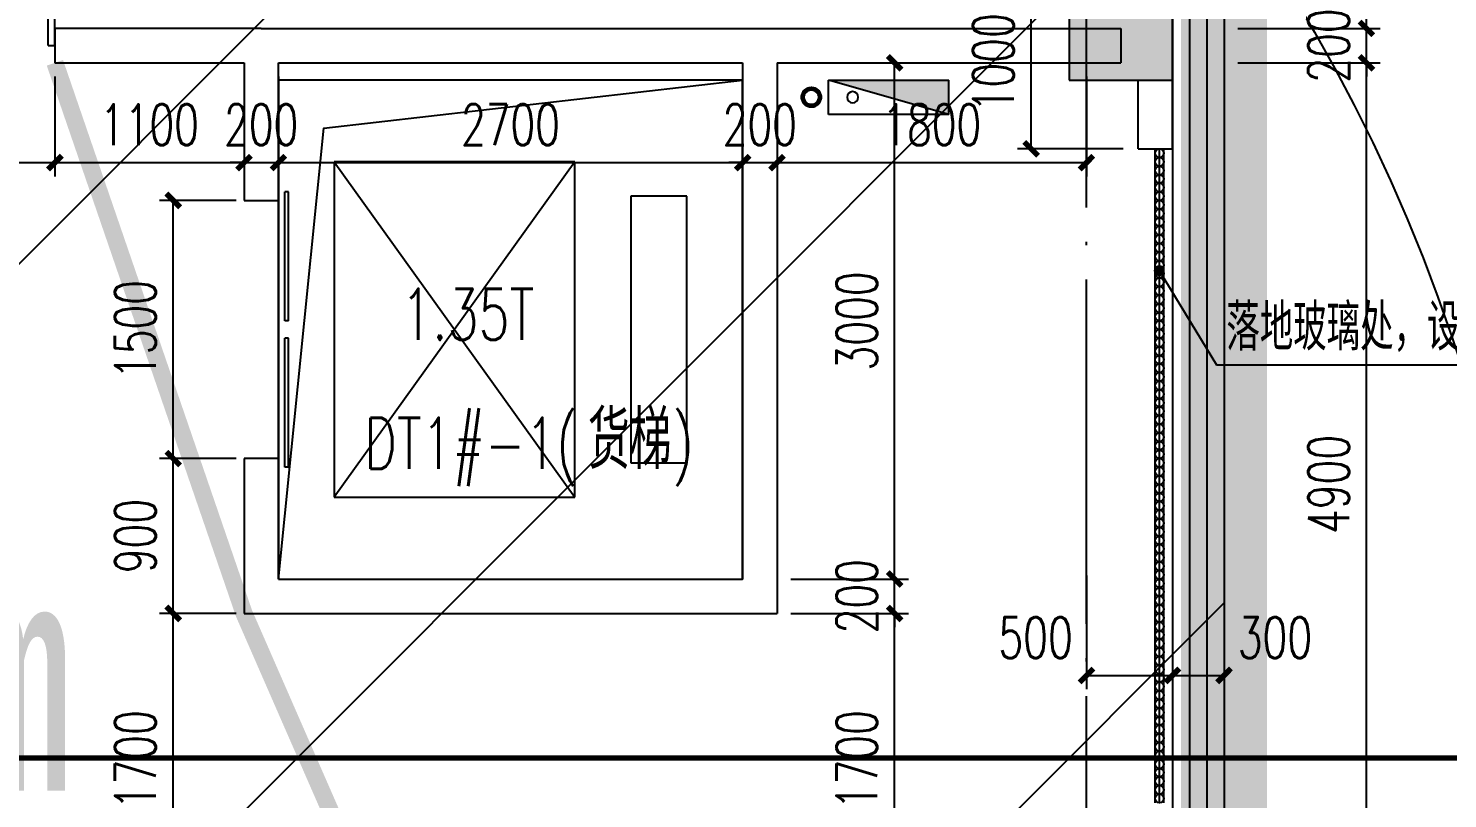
# Model space of a CAD drawing. Extents: x -821772 to -21949, y 506164 to 1049594.
# Drawn here: x -75009 to -66754, y 824344 to 828820 of the extents above; entities that cross this region are included whole.
import ezdxf
from ezdxf.xclip import XClip

# ---------------------------------------------------------------- set-up
doc = ezdxf.new("R2010")
doc.units = 0
doc.header["$LTSCALE"] = 1000
doc.header["$MEASUREMENT"] = 0
doc.header["$XCLIPFRAME"] = 2
for name, pattern in [('10平面20250807_t3$0$DASH', [0.35, 0.25, -0.1]), ('10平面20250807_t3$0$DOTE', [2.42, 2, -0.2, 0.02, -0.2]), ('ACAD_ISO04W100', [30.5, 24, -3, 0.5, -3]), ('DASH', [0.35, 0.25, -0.1])]:
    doc.linetypes.add(name, pattern=pattern)
doc.layers.get('Defpoints').update_dxf_attribs({"color": 210})
for name, color, linetype, lineweight in [('1-防火分区线', 201, 'DASH', 50), ('10平面20250807_t3$0$LG-ZF消防', 1, 'Continuous', 60), ('s疏散距离', 1, 'ACAD_ISO04W100', 18)]:
    doc.layers.add(name, color=color, linetype=linetype, lineweight=lineweight)
for name, color, linetype in [('10平面20250807_t3$0$A-AXIS-DOTE', 8, '10平面20250807_t3$0$DOTE'), ('10平面20250807_t3$0$A-AXIS-DP', 8, 'Continuous'), ('10平面20250807_t3$0$A-AXIS-SYMB', 8, 'Continuous'), ('10平面20250807_t3$0$A-HRAIL', 8, 'Continuous'), ('10平面20250807_t3$0$A-LIN-V', 8, 'Continuous'), ('10平面20250807_t3$0$A-STAIR', 8, 'Continuous'), ('10平面20250807_t3$0$A-TEXT', 8, 'Continuous'), ('10平面20250807_t3$0$A-WINDOW', 8, 'Continuous'), ('10平面20250807_t3$0$A-防火门窗', 8, 'Continuous'), ('10平面20250807_t3$0$AS-COLN', 8, 'Continuous'), ('10平面20250807_t3$0$AS-WALL', 8, 'Continuous'), ('10平面20250807_t3$0$AS-结构边线层', 8, 'Continuous'), ('10平面20250807_t3$0$CURTWALL', 8, 'Continuous'), ('10平面20250807_t3$0$DIM_ELEV', 8, 'Continuous'), ('10平面20250807_t3$0$PUB_HATCH', 8, 'Continuous'), ('10平面20250807_t3$0$PUB_TEXT', 8, 'Continuous'), ('10平面20250807_t3$0$SB_ZF消火栓', 10, 'Continuous'), ('10平面20250807_t3$0$WINDOW', 8, 'Continuous'), ('10平面20250807_t3$0$建-文字', 8, 'Continuous'), ('PUB_HATCH', 8, 'Continuous'), ('SPACE', 7, 'Continuous')]:
    doc.layers.add(name, color=color, linetype=linetype)
doc.styles.add('10平面20250807_t3$0$_TCH_DIM', font='SIMPLEX', dxfattribs={"bigfont": 'GBCBIG'})
doc.styles.add('10平面20250807_t3$0$_TCH_DIM_T3', font='SIMPLEX', dxfattribs={"width": 0.705882, "bigfont": 'GBCBIG'})
doc.styles.add('10平面20250807_t3$0$A-STANDARD', font='SIMPLEX', dxfattribs={"bigfont": 'GBCBIG'})
doc.styles.add('黑体', font='simhei.ttf', dxfattribs={"width": 0.7})
doc.dimstyles.new('10平面20250807_t3$0$_TCH_ARCH&&80', dxfattribs={"dimtxt": 238, "dimasz": 80, "dimexe": 80, "dimexo": 80, "dimgap": 101, "dimtad": 1, "dimdec": 0, "dimzin": 0, "dimdsep": 46, "dimtxsty": '10平面20250807_t3$0$_TCH_DIM_T3', "dimblk": '10平面20250807_t3$0$_ArchTick', "dimcen": 0.09, "dimclrt": 7, "dimazin": 2, "dimtfac": 1, "dimtdec": 0, "dimtix": 1, "dimtmove": 2, "dimatfit": 3, "dimfxl": 0, "dimtolj": 1, "dimtzin": 0, "dimarcsym": 0})

# ---------------------------------------------------------------- blocks, each defined once
blk = doc.blocks.new('10平面20250807_t3$0$dote')
at = {"layer": '10平面20250807_t3$0$A-AXIS-DOTE'}
blk.add_line((151882.2, -69000), (151882.2, 36662.3), dxfattribs=at)
blk = doc.blocks.new('10平面20250807_t3$0$43243')
at = {"layer": '10平面20250807_t3$0$AS-结构边线层'}
for points in [[(-83954.2, 741420), (-83954.2, 832020), (-83354.2, 832020), (-83354.2, 831920), (-82854.2, 831920), (-82854.2, 831720), (-80554.2, 831720), (-80554.2, 831920), (-80254.2, 831920), (-80254.2, 832220), (-68354.2, 832220), (-68354.2, 821020), (-70554.2, 821020), (-70554.2, 818320), (-68354.2, 818320), (-68354.2, 782920), (-70554.2, 782920), (-70554.2, 774520)], [(-73554.2, 825620), (-73290, 828240), (-70854.2, 828520)]]:
    blk.add_lwpolyline(points, dxfattribs=at)
blk.add_lwpolyline([(-73554.2, 825620), (-70854.2, 825620), (-70854.2, 828520), (-73554.2, 828520)], close=True, dxfattribs=at)
blk = doc.blocks.new('10平面20250807_t3$0$3132')
at = {"layer": '10平面20250807_t3$0$DIM_ELEV', "linetype": '10平面20250807_t3$0$DASH', "const_width": 30}
blk.add_lwpolyline([(-77020, 833060), (-66360, 833060, -0.414214), (-65860, 832560), (-65860, 825080, -0.414214), (-66360, 824580), (-77020, 824580, -0.414214), (-77520, 825080), (-77520, 832560, -0.414214)], format="xyb", close=True, dxfattribs=at)
blk = doc.blocks.new('10平面20250807_t3$0$A$C5D961328')
at = {"layer": '10平面20250807_t3$0$SB_ZF消火栓'}
blk.add_hatch(color=256, dxfattribs=at).paths.add_polyline_path([(0, 40), (700, 40), (700, 240)])
at = {"layer": '10平面20250807_t3$0$A-LIN-V', "ltscale": 500}
blk.add_circle((350, 40), 10001.4, dxfattribs=at)
at = {"layer": '10平面20250807_t3$0$SB_ZF消火栓'}
for p, q in [((700, 240), (0, 240)), ((0, 240), (0, 40)), ((700, 240), (0, 40)), ((700, 240), (700, 40)), ((0, 40), (700, 40))]:
    blk.add_line(p, q, dxfattribs=at)
at = {"layer": '10平面20250807_t3$0$SB_ZF消火栓', "color": 1}
blk.add_circle((140, 140), 32.5, dxfattribs=at)
blk = doc.blocks.new('10平面20250807_t3$0$43242343')
at = {"layer": '10平面20250807_t3$0$LG-ZF消防', "linetype": 'Continuous'}
blk.add_circle((-70454.2, 828420), 50, dxfattribs=at)
blk = doc.blocks.new('10平面20250807_t3$0$234243242332')
at = {"layer": '10平面20250807_t3$0$LG-ZF消防', "linetype": 'Continuous'}
blk.add_blockref('10平面20250807_t3$0$43242343', (0, 0), dxfattribs=at)
at = {"layer": '10平面20250807_t3$0$SB_ZF消火栓', "xscale": -1, "rotation": 180}
blk.add_blockref('10平面20250807_t3$0$A$C5D961328', (-70354.2, 828560), dxfattribs=at)
at = {"layer": '10平面20250807_t3$0$SB_ZF消火栓'}
blk.add_blockref('10平面20250807_t3$0$A$C5D961328', (-76554.2, 823780), dxfattribs=at)
blk = doc.blocks.new('10平面20250807_t3$0$w4324323333')
at = {"layer": '10平面20250807_t3$0$AS-COLN'}
for p, q in [((-68954.2, 829120), (-68954.2, 828520)), ((-68354.2, 828520), (-68354.2, 829120)), ((-68954.2, 828520), (-68354.2, 828520))]:
    blk.add_line(p, q, dxfattribs=at)
blk = doc.blocks.new('10平面20250807_t3$0$_ArchTick')
at = {"color": 0, "linetype": 'ByBlock', "const_width": 0.4}
blk.add_lwpolyline([(-0.5, -0.5), (0.5, 0.5)], dxfattribs=at)
blk = doc.blocks.new('*D11386')
at = {"layer": '10平面20250807_t3$0$A-AXIS-DP', "color": 0, "lineweight": -2}
for p, q in [((-68640.8, 829120), (-69256.2, 829120)), ((-69176.2, 828120), (-69176.2, 829120)), ((-68640.8, 828120), (-69256.2, 828120))]:
    blk.add_line(p, q, dxfattribs=at)
at = {"layer": 'Defpoints', "color": 0}
for p in [(-69176.2, 829120), (-68560.8, 829120), (-68560.8, 828120)]:
    blk.add_point(p, dxfattribs=at)
at = {"layer": '10平面20250807_t3$0$A-AXIS-DP', "color": 0, "lineweight": -2, "xscale": 80, "yscale": 80, "zscale": 80}
for p, rotation in [((-69176.2, 829120), 90), ((-69176.2, 828120), 270)]:
    blk.add_blockref('10平面20250807_t3$0$_ArchTick', p, dxfattribs=dict(at, rotation=rotation))
at = {"layer": '10平面20250807_t3$0$A-AXIS-DP', "color": 7, "insert": (-69396.2, 828620), "char_height": 238, "attachment_point": 5, "rotation": 90, "style": '10平面20250807_t3$0$_TCH_DIM_T3'}
blk.add_mtext('\\A1;1000', dxfattribs=at)
blk = doc.blocks.new('*D11603')
at = {"layer": '10平面20250807_t3$0$A-AXIS-DP', "color": 0, "lineweight": -2}
for p, q in [((-73800, 825420), (-74245.8, 825420)), ((-74165.8, 823720), (-74165.8, 825420)), ((-73800, 823720), (-74245.8, 823720))]:
    blk.add_line(p, q, dxfattribs=at)
at = {"layer": 'Defpoints', "color": 0}
for p in [(-74165.8, 825420), (-73720, 825420), (-73720, 823720)]:
    blk.add_point(p, dxfattribs=at)
at = {"layer": '10平面20250807_t3$0$A-AXIS-DP', "color": 0, "lineweight": -2, "xscale": 80, "yscale": 80, "zscale": 80}
for p, rotation in [((-74165.8, 825420), 90), ((-74165.8, 823720), 270)]:
    blk.add_blockref('10平面20250807_t3$0$_ArchTick', p, dxfattribs=dict(at, rotation=rotation))
at = {"layer": '10平面20250807_t3$0$A-AXIS-DP', "color": 7, "insert": (-74385.8, 824570), "char_height": 238, "attachment_point": 5, "rotation": 90, "style": '10平面20250807_t3$0$_TCH_DIM_T3'}
blk.add_mtext('\\A1;1700', dxfattribs=at)
blk = doc.blocks.new('*D11604')
at = {"layer": '10平面20250807_t3$0$A-AXIS-DP', "color": 0, "lineweight": -2}
for p, q in [((-73800, 826320), (-74245.8, 826320)), ((-74165.8, 825420), (-74165.8, 826320)), ((-73800, 825420), (-74245.8, 825420))]:
    blk.add_line(p, q, dxfattribs=at)
at = {"layer": 'Defpoints', "color": 0}
for p in [(-74165.8, 826320), (-73720, 826320), (-73720, 825420)]:
    blk.add_point(p, dxfattribs=at)
at = {"layer": '10平面20250807_t3$0$A-AXIS-DP', "color": 0, "lineweight": -2, "xscale": 80, "yscale": 80, "zscale": 80}
for p, rotation in [((-74165.8, 826320), 90), ((-74165.8, 825420), 270)]:
    blk.add_blockref('10平面20250807_t3$0$_ArchTick', p, dxfattribs=dict(at, rotation=rotation))
at = {"layer": '10平面20250807_t3$0$A-AXIS-DP', "color": 7, "insert": (-74385.8, 825870), "char_height": 238, "attachment_point": 5, "rotation": 90, "style": '10平面20250807_t3$0$_TCH_DIM_T3'}
blk.add_mtext('\\A1;900', dxfattribs=at)
blk = doc.blocks.new('*D11605')
at = {"layer": '10平面20250807_t3$0$A-AXIS-DP', "color": 0, "lineweight": -2}
for p, q in [((-73800, 827820), (-74245.8, 827820)), ((-74165.8, 826320), (-74165.8, 827820)), ((-73800, 826320), (-74245.8, 826320))]:
    blk.add_line(p, q, dxfattribs=at)
at = {"layer": 'Defpoints', "color": 0}
for p in [(-74165.8, 827820), (-73720, 827820), (-73720, 826320)]:
    blk.add_point(p, dxfattribs=at)
at = {"layer": '10平面20250807_t3$0$A-AXIS-DP', "color": 0, "lineweight": -2, "xscale": 80, "yscale": 80, "zscale": 80}
for p, rotation in [((-74165.8, 827820), 90), ((-74165.8, 826320), 270)]:
    blk.add_blockref('10平面20250807_t3$0$_ArchTick', p, dxfattribs=dict(at, rotation=rotation))
at = {"layer": '10平面20250807_t3$0$A-AXIS-DP', "color": 7, "insert": (-74385.8, 827070), "char_height": 238, "attachment_point": 5, "rotation": 90, "style": '10平面20250807_t3$0$_TCH_DIM_T3'}
blk.add_mtext('\\A1;1500', dxfattribs=at)
blk = doc.blocks.new('*D11785')
at = {"layer": '10平面20250807_t3$0$A-AXIS-DP', "color": 0, "lineweight": -2}
for p, q in [((-68854.2, 825640), (-68854.2, 824980)), ((-68354.2, 825640), (-68354.2, 824980)), ((-68854.2, 825060), (-68354.2, 825060))]:
    blk.add_line(p, q, dxfattribs=at)
at = {"layer": 'Defpoints', "color": 0}
for p in [(-68854.2, 825720), (-68354.2, 825720), (-68354.2, 825060)]:
    blk.add_point(p, dxfattribs=at)
at = {"layer": '10平面20250807_t3$0$A-AXIS-DP', "color": 0, "lineweight": -2, "xscale": 80, "yscale": 80, "zscale": 80, "rotation": 180}
blk.add_blockref('10平面20250807_t3$0$_ArchTick', (-68854.2, 825060), dxfattribs=at)
at = {"layer": '10平面20250807_t3$0$A-AXIS-DP', "color": 0, "lineweight": -2, "xscale": 80, "yscale": 80, "zscale": 80}
blk.add_blockref('10平面20250807_t3$0$_ArchTick', (-68354.2, 825060), dxfattribs=at)
at = {"layer": '10平面20250807_t3$0$A-AXIS-DP', "color": 7, "insert": (-69150.2, 825280), "char_height": 238, "attachment_point": 5, "style": '10平面20250807_t3$0$_TCH_DIM_T3'}
blk.add_mtext('\\A1;500', dxfattribs=at)
blk = doc.blocks.new('*D11786')
at = {"layer": '10平面20250807_t3$0$A-AXIS-DP', "color": 0, "lineweight": -2}
for p, q in [((-68354.2, 825640), (-68354.2, 824980)), ((-68054.2, 825640), (-68054.2, 824980)), ((-68354.2, 825060), (-68054.2, 825060))]:
    blk.add_line(p, q, dxfattribs=at)
at = {"layer": 'Defpoints', "color": 0}
for p in [(-68354.2, 825720), (-68054.2, 825720), (-68054.2, 825060)]:
    blk.add_point(p, dxfattribs=at)
at = {"layer": '10平面20250807_t3$0$A-AXIS-DP', "color": 0, "lineweight": -2, "xscale": 80, "yscale": 80, "zscale": 80, "rotation": 180}
blk.add_blockref('10平面20250807_t3$0$_ArchTick', (-68354.2, 825060), dxfattribs=at)
at = {"layer": '10平面20250807_t3$0$A-AXIS-DP', "color": 0, "lineweight": -2, "xscale": 80, "yscale": 80, "zscale": 80}
blk.add_blockref('10平面20250807_t3$0$_ArchTick', (-68054.2, 825060), dxfattribs=at)
at = {"layer": '10平面20250807_t3$0$A-AXIS-DP', "color": 7, "insert": (-67758.2, 825280), "char_height": 238, "attachment_point": 5, "style": '10平面20250807_t3$0$_TCH_DIM_T3'}
blk.add_mtext('\\A1;300', dxfattribs=at)
blk = doc.blocks.new('*D11789')
at = {"layer": '10平面20250807_t3$0$A-AXIS-DP', "color": 0, "lineweight": -2}
for p, q in [((-70574.2, 825420), (-69890, 825420)), ((-69970, 823720), (-69970, 825420)), ((-70574.2, 823720), (-69890, 823720))]:
    blk.add_line(p, q, dxfattribs=at)
at = {"layer": 'Defpoints', "color": 0}
for p in [(-70654.2, 825420), (-69970, 825420), (-70654.2, 823720)]:
    blk.add_point(p, dxfattribs=at)
at = {"layer": '10平面20250807_t3$0$A-AXIS-DP', "color": 0, "lineweight": -2, "xscale": 80, "yscale": 80, "zscale": 80}
for p, rotation in [((-69970, 825420), 90), ((-69970, 823720), 270)]:
    blk.add_blockref('10平面20250807_t3$0$_ArchTick', p, dxfattribs=dict(at, rotation=rotation))
at = {"layer": '10平面20250807_t3$0$A-AXIS-DP', "color": 7, "insert": (-70190, 824570), "char_height": 238, "attachment_point": 5, "rotation": 90, "style": '10平面20250807_t3$0$_TCH_DIM_T3'}
blk.add_mtext('\\A1;1700', dxfattribs=at)
blk = doc.blocks.new('*D11790')
at = {"layer": '10平面20250807_t3$0$A-AXIS-DP', "color": 0, "lineweight": -2}
for p, q in [((-69970, 825620), (-69970, 825700)), ((-70574.2, 825620), (-69890, 825620)), ((-69970, 825420), (-69970, 825620)), ((-70574.2, 825420), (-69890, 825420)), ((-69970, 825420), (-69970, 825340))]:
    blk.add_line(p, q, dxfattribs=at)
at = {"layer": 'Defpoints', "color": 0}
for p in [(-70654.2, 825620), (-69970, 825620), (-70654.2, 825420)]:
    blk.add_point(p, dxfattribs=at)
at = {"layer": '10平面20250807_t3$0$A-AXIS-DP', "color": 0, "lineweight": -2, "xscale": 80, "yscale": 80, "zscale": 80}
for p, rotation in [((-69970, 825620), 270), ((-69970, 825420), 90)]:
    blk.add_blockref('10平面20250807_t3$0$_ArchTick', p, dxfattribs=dict(at, rotation=rotation))
at = {"layer": '10平面20250807_t3$0$A-AXIS-DP', "color": 7, "insert": (-70190, 825520), "char_height": 238, "attachment_point": 5, "rotation": 90, "style": '10平面20250807_t3$0$_TCH_DIM_T3'}
blk.add_mtext('\\A1;200', dxfattribs=at)
blk = doc.blocks.new('*D11791')
at = {"layer": '10平面20250807_t3$0$A-AXIS-DP', "color": 0, "lineweight": -2}
for p, q in [((-70574.2, 828620), (-69890, 828620)), ((-69970, 825620), (-69970, 828620)), ((-70574.2, 825620), (-69890, 825620))]:
    blk.add_line(p, q, dxfattribs=at)
at = {"layer": 'Defpoints', "color": 0}
for p in [(-70654.2, 828620), (-69970, 828620), (-70654.2, 825620)]:
    blk.add_point(p, dxfattribs=at)
at = {"layer": '10平面20250807_t3$0$A-AXIS-DP', "color": 0, "lineweight": -2, "xscale": 80, "yscale": 80, "zscale": 80}
for p, rotation in [((-69970, 828620), 90), ((-69970, 825620), 270)]:
    blk.add_blockref('10平面20250807_t3$0$_ArchTick', p, dxfattribs=dict(at, rotation=rotation))
at = {"layer": '10平面20250807_t3$0$A-AXIS-DP', "color": 7, "insert": (-70190, 827120), "char_height": 238, "attachment_point": 5, "rotation": 90, "style": '10平面20250807_t3$0$_TCH_DIM_T3'}
blk.add_mtext('\\A1;3000', dxfattribs=at)
blk = doc.blocks.new('*D11803')
at = {"layer": '10平面20250807_t3$0$A-AXIS-DP', "color": 0, "lineweight": -2}
for p, q in [((-67974.2, 828620), (-67145.8, 828620)), ((-67225.8, 823720), (-67225.8, 828620)), ((-67974.2, 823720), (-67145.8, 823720))]:
    blk.add_line(p, q, dxfattribs=at)
at = {"layer": 'Defpoints', "color": 0}
for p in [(-68054.2, 828620), (-67225.8, 828620), (-68054.2, 823720)]:
    blk.add_point(p, dxfattribs=at)
at = {"layer": '10平面20250807_t3$0$A-AXIS-DP', "color": 0, "lineweight": -2, "xscale": 80, "yscale": 80, "zscale": 80}
for p, rotation in [((-67225.8, 828620), 90), ((-67225.8, 823720), 270)]:
    blk.add_blockref('10平面20250807_t3$0$_ArchTick', p, dxfattribs=dict(at, rotation=rotation))
at = {"layer": '10平面20250807_t3$0$A-AXIS-DP', "color": 7, "insert": (-67445.8, 826170), "char_height": 238, "attachment_point": 5, "rotation": 90, "style": '10平面20250807_t3$0$_TCH_DIM_T3'}
blk.add_mtext('\\A1;4900', dxfattribs=at)
blk = doc.blocks.new('*D11804')
at = {"layer": '10平面20250807_t3$0$A-AXIS-DP', "color": 0, "lineweight": -2}
for p, q in [((-67225.8, 828820), (-67225.8, 828900)), ((-67974.2, 828820), (-67145.8, 828820)), ((-67225.8, 828620), (-67225.8, 828820)), ((-67974.2, 828620), (-67145.8, 828620)), ((-67225.8, 828620), (-67225.8, 828540))]:
    blk.add_line(p, q, dxfattribs=at)
at = {"layer": 'Defpoints', "color": 0}
for p in [(-68054.2, 828820), (-67225.8, 828820), (-68054.2, 828620)]:
    blk.add_point(p, dxfattribs=at)
at = {"layer": '10平面20250807_t3$0$A-AXIS-DP', "color": 0, "lineweight": -2, "xscale": 80, "yscale": 80, "zscale": 80}
for p, rotation in [((-67225.8, 828820), 270), ((-67225.8, 828620), 90)]:
    blk.add_blockref('10平面20250807_t3$0$_ArchTick', p, dxfattribs=dict(at, rotation=rotation))
at = {"layer": '10平面20250807_t3$0$A-AXIS-DP', "color": 7, "insert": (-67445.8, 828720), "char_height": 238, "attachment_point": 5, "rotation": 90, "style": '10平面20250807_t3$0$_TCH_DIM_T3'}
blk.add_mtext('\\A1;200', dxfattribs=at)
blk = doc.blocks.new('*D11965')
at = {"layer": '10平面20250807_t3$0$A-AXIS-DP', "color": 0, "lineweight": -2}
for p, q in [((-76454.2, 828540), (-76454.2, 827960)), ((-74854.2, 828540), (-74854.2, 827960)), ((-76454.2, 828040), (-74854.2, 828040))]:
    blk.add_line(p, q, dxfattribs=at)
at = {"layer": 'Defpoints', "color": 0}
for p in [(-76454.2, 828620), (-74854.2, 828620), (-74854.2, 828040)]:
    blk.add_point(p, dxfattribs=at)
at = {"layer": '10平面20250807_t3$0$A-AXIS-DP', "color": 0, "lineweight": -2, "xscale": 80, "yscale": 80, "zscale": 80, "rotation": 180}
blk.add_blockref('10平面20250807_t3$0$_ArchTick', (-76454.2, 828040), dxfattribs=at)
at = {"layer": '10平面20250807_t3$0$A-AXIS-DP', "color": 0, "lineweight": -2, "xscale": 80, "yscale": 80, "zscale": 80}
blk.add_blockref('10平面20250807_t3$0$_ArchTick', (-74854.2, 828040), dxfattribs=at)
at = {"layer": '10平面20250807_t3$0$A-AXIS-DP', "color": 7, "insert": (-75654.2, 828260), "char_height": 238, "attachment_point": 5, "style": '10平面20250807_t3$0$_TCH_DIM_T3'}
blk.add_mtext('\\A1;1600', dxfattribs=at)
blk = doc.blocks.new('*D11966')
at = {"layer": '10平面20250807_t3$0$A-AXIS-DP', "color": 0, "lineweight": -2}
for p, q in [((-74854.2, 828540), (-74854.2, 827960)), ((-73754.2, 828540), (-73754.2, 827960)), ((-74854.2, 828040), (-73754.2, 828040))]:
    blk.add_line(p, q, dxfattribs=at)
at = {"layer": 'Defpoints', "color": 0}
for p in [(-74854.2, 828620), (-73754.2, 828620), (-73754.2, 828040)]:
    blk.add_point(p, dxfattribs=at)
at = {"layer": '10平面20250807_t3$0$A-AXIS-DP', "color": 0, "lineweight": -2, "xscale": 80, "yscale": 80, "zscale": 80, "rotation": 180}
blk.add_blockref('10平面20250807_t3$0$_ArchTick', (-74854.2, 828040), dxfattribs=at)
at = {"layer": '10平面20250807_t3$0$A-AXIS-DP', "color": 0, "lineweight": -2, "xscale": 80, "yscale": 80, "zscale": 80}
blk.add_blockref('10平面20250807_t3$0$_ArchTick', (-73754.2, 828040), dxfattribs=at)
at = {"layer": '10平面20250807_t3$0$A-AXIS-DP', "color": 7, "insert": (-74304.2, 828260), "char_height": 238, "attachment_point": 5, "style": '10平面20250807_t3$0$_TCH_DIM_T3'}
blk.add_mtext('\\A1;1100', dxfattribs=at)
blk = doc.blocks.new('*D11967')
at = {"layer": '10平面20250807_t3$0$A-AXIS-DP', "color": 0, "lineweight": -2}
for p, q in [((-73754.2, 828540), (-73754.2, 827960)), ((-73554.2, 828540), (-73554.2, 827960)), ((-73754.2, 828040), (-73834.2, 828040)), ((-73754.2, 828040), (-73554.2, 828040)), ((-73554.2, 828040), (-73474.2, 828040))]:
    blk.add_line(p, q, dxfattribs=at)
at = {"layer": 'Defpoints', "color": 0}
for p in [(-73754.2, 828620), (-73554.2, 828620), (-73554.2, 828040)]:
    blk.add_point(p, dxfattribs=at)
at = {"layer": '10平面20250807_t3$0$A-AXIS-DP', "color": 0, "lineweight": -2, "xscale": 80, "yscale": 80, "zscale": 80}
blk.add_blockref('10平面20250807_t3$0$_ArchTick', (-73754.2, 828040), dxfattribs=at)
at = {"layer": '10平面20250807_t3$0$A-AXIS-DP', "color": 0, "lineweight": -2, "xscale": 80, "yscale": 80, "zscale": 80, "rotation": 180}
blk.add_blockref('10平面20250807_t3$0$_ArchTick', (-73554.2, 828040), dxfattribs=at)
at = {"layer": '10平面20250807_t3$0$A-AXIS-DP', "color": 7, "insert": (-73654.2, 828260), "char_height": 238, "attachment_point": 5, "style": '10平面20250807_t3$0$_TCH_DIM_T3'}
blk.add_mtext('\\A1;200', dxfattribs=at)
blk = doc.blocks.new('*D11968')
at = {"layer": '10平面20250807_t3$0$A-AXIS-DP', "color": 0, "lineweight": -2}
for p, q in [((-73554.2, 828540), (-73554.2, 827960)), ((-70854.2, 828540), (-70854.2, 827960)), ((-73554.2, 828040), (-70854.2, 828040))]:
    blk.add_line(p, q, dxfattribs=at)
at = {"layer": 'Defpoints', "color": 0}
for p in [(-73554.2, 828620), (-70854.2, 828620), (-70854.2, 828040)]:
    blk.add_point(p, dxfattribs=at)
at = {"layer": '10平面20250807_t3$0$A-AXIS-DP', "color": 0, "lineweight": -2, "xscale": 80, "yscale": 80, "zscale": 80, "rotation": 180}
blk.add_blockref('10平面20250807_t3$0$_ArchTick', (-73554.2, 828040), dxfattribs=at)
at = {"layer": '10平面20250807_t3$0$A-AXIS-DP', "color": 0, "lineweight": -2, "xscale": 80, "yscale": 80, "zscale": 80}
blk.add_blockref('10平面20250807_t3$0$_ArchTick', (-70854.2, 828040), dxfattribs=at)
at = {"layer": '10平面20250807_t3$0$A-AXIS-DP', "color": 7, "insert": (-72204.2, 828260), "char_height": 238, "attachment_point": 5, "style": '10平面20250807_t3$0$_TCH_DIM_T3'}
blk.add_mtext('\\A1;2700', dxfattribs=at)
blk = doc.blocks.new('*D11969')
at = {"layer": '10平面20250807_t3$0$A-AXIS-DP', "color": 0, "lineweight": -2}
for p, q in [((-70854.2, 828540), (-70854.2, 827960)), ((-70654.2, 828540), (-70654.2, 827960)), ((-70854.2, 828040), (-70934.2, 828040)), ((-70854.2, 828040), (-70654.2, 828040)), ((-70654.2, 828040), (-70574.2, 828040))]:
    blk.add_line(p, q, dxfattribs=at)
at = {"layer": 'Defpoints', "color": 0}
for p in [(-70854.2, 828620), (-70654.2, 828620), (-70654.2, 828040)]:
    blk.add_point(p, dxfattribs=at)
at = {"layer": '10平面20250807_t3$0$A-AXIS-DP', "color": 0, "lineweight": -2, "xscale": 80, "yscale": 80, "zscale": 80}
blk.add_blockref('10平面20250807_t3$0$_ArchTick', (-70854.2, 828040), dxfattribs=at)
at = {"layer": '10平面20250807_t3$0$A-AXIS-DP', "color": 0, "lineweight": -2, "xscale": 80, "yscale": 80, "zscale": 80, "rotation": 180}
blk.add_blockref('10平面20250807_t3$0$_ArchTick', (-70654.2, 828040), dxfattribs=at)
at = {"layer": '10平面20250807_t3$0$A-AXIS-DP', "color": 7, "insert": (-70754.2, 828260), "char_height": 238, "attachment_point": 5, "style": '10平面20250807_t3$0$_TCH_DIM_T3'}
blk.add_mtext('\\A1;200', dxfattribs=at)
blk = doc.blocks.new('*D11970')
at = {"layer": '10平面20250807_t3$0$A-AXIS-DP', "color": 0, "lineweight": -2}
for p, q in [((-70654.2, 828540), (-70654.2, 827960)), ((-68854.2, 828540), (-68854.2, 827960)), ((-70654.2, 828040), (-68854.2, 828040))]:
    blk.add_line(p, q, dxfattribs=at)
at = {"layer": 'Defpoints', "color": 0}
for p in [(-70654.2, 828620), (-68854.2, 828620), (-68854.2, 828040)]:
    blk.add_point(p, dxfattribs=at)
at = {"layer": '10平面20250807_t3$0$A-AXIS-DP', "color": 0, "lineweight": -2, "xscale": 80, "yscale": 80, "zscale": 80, "rotation": 180}
blk.add_blockref('10平面20250807_t3$0$_ArchTick', (-70654.2, 828040), dxfattribs=at)
at = {"layer": '10平面20250807_t3$0$A-AXIS-DP', "color": 0, "lineweight": -2, "xscale": 80, "yscale": 80, "zscale": 80}
blk.add_blockref('10平面20250807_t3$0$_ArchTick', (-68854.2, 828040), dxfattribs=at)
at = {"layer": '10平面20250807_t3$0$A-AXIS-DP', "color": 7, "insert": (-69754.2, 828260), "char_height": 238, "attachment_point": 5, "style": '10平面20250807_t3$0$_TCH_DIM_T3'}
blk.add_mtext('\\A1;1800', dxfattribs=at)
blk = doc.blocks.new('10平面20250807_t3$0$$DorLib2D$00000225')
at = {"color": 0}
for p, q in [((0.475, -0.0014), (0.475, 0.7521)), ((0.475, 0.7521), (0.5, 0.7521)), ((0.5, -0.0014), (0.5, 0.7521)), ((-0.5, 0), (-0.5, 0.252)), ((-0.475, 0.252), (-0.5, 0.252)), ((-0.475, 0), (-0.475, 0.252)), ((-0.475, 0), (-0.5, 0)), ((0.475, -0.0014), (0.5, -0.0014))]:
    blk.add_line(p, q, dxfattribs=at)
for centre, radius, start, end in [((0.5046, -0.0019), 0.7546, 92.2493, 179.7238), ((-0.5008, 0.0026), 0.2508, 359.7899, 84.0974)]:
    blk.add_arc(centre, radius, start, end, dxfattribs=at)
blk = doc.blocks.new('10平面20250807_t3$0$$DORLIB2D$00000127')
at = {"color": 0}
for points in [[(-0.5333, 0.7949), (-0.5333, 0.6904)], [(-0.0333, 0.7949), (-0.5333, 0.7949)], [(-0.0333, 0.7949), (-0.0333, 0.6904)], [(0.5333, 0.7949), (0.0333, 0.7949)], [(0.0333, 0.7949), (0.0333, 0.6904)], [(0.5333, 0.7949), (0.5333, 0.6904)], [(-0.0333, 0.6904), (-0.5333, 0.6904)], [(0.5333, 0.6904), (0.0333, 0.6904)], [(0.5, 0.5), (-0.5, 0.5)]]:
    blk.add_lwpolyline(points, dxfattribs=at)
blk = doc.blocks.new('10平面20250807_t3$0$99平面图例外参$0$$LinePat$圆环')
for points in [[(0, 150), (300, 150)], [(0, 0), (300, 0)], [(0, -150), (300, -150)]]:
    blk.add_lwpolyline(points)
at = {"color": 0}
blk.add_circle((150, 0), 150, dxfattribs=at)
blk = doc.blocks.new('10平面20250807_t3')
at = {"layer": '10平面20250807_t3$0$PUB_HATCH'}
blk.add_hatch(color=256, dxfattribs=at).paths.add_polyline_path([(-68954.2, 828520), (-68354.2, 828520), (-68354.2, 829120), (-68954.2, 829120)])
at = {"layer": '10平面20250807_t3$0$A-AXIS-SYMB'}
for p, q in [((-68430.6, 827412.5), (-68097.7, 826864)), ((-68097.7, 826864), (-65639.2, 826864))]:
    blk.add_line(p, q, dxfattribs=at)
at = {"layer": '10平面20250807_t3$0$A-AXIS-SYMB', "const_width": 32}
blk.add_lwpolyline([(-68439, 827426.1, 1), (-68422.3, 827398.8, 1)], format="xyb", close=True, dxfattribs=at)
at = {"layer": '10平面20250807_t3$0$A-STAIR'}
for p, q in [((-71829.2, 828045), (-73229.2, 828045)), ((-73229.2, 828045), (-73229.2, 826095)), ((-71829.2, 828045), (-73229.2, 826095)), ((-73229.2, 828045), (-71829.2, 826095)), ((-71829.2, 826095), (-71829.2, 828045)), ((-71179.2, 827845), (-71504.2, 827845)), ((-71504.2, 827845), (-71504.2, 826295)), ((-71179.2, 826295), (-71179.2, 827845)), ((-71504.2, 826295), (-71179.2, 826295)), ((-73229.2, 826095), (-71829.2, 826095))]:
    blk.add_line(p, q, dxfattribs=at)
at = {"layer": '10平面20250807_t3$0$AS-WALL'}
for p, q in [((-73654.2, 828820), (-74854.2, 828820)), ((-74854.2, 828820), (-74854.2, 828620)), ((-73654.2, 828820), (-70754.2, 828820)), ((-70754.2, 828820), (-68654.2, 828820)), ((-68654.2, 828820), (-68654.2, 828620)), ((-74854.2, 828620), (-73754.2, 828620)), ((-73754.2, 828620), (-73754.2, 827820)), ((-73554.2, 827820), (-73554.2, 828620)), ((-73554.2, 828620), (-70854.2, 828620)), ((-70854.2, 828620), (-70854.2, 825620)), ((-70654.2, 828620), (-70654.2, 825420)), ((-70654.2, 828620), (-68654.2, 828620)), ((-68554.2, 828120), (-68554.2, 828520)), ((-68554.2, 828520), (-68354.2, 828520)), ((-68354.2, 828120), (-68354.2, 828520)), ((-68554.2, 828120), (-68354.2, 828120)), ((-73754.2, 827820), (-73554.2, 827820)), ((-73554.2, 826320), (-73754.2, 826320)), ((-73754.2, 826320), (-73754.2, 825420)), ((-73554.2, 825620), (-73554.2, 826320)), ((-73554.2, 825620), (-70854.2, 825620)), ((-73754.2, 825420), (-70654.2, 825420))]:
    blk.add_line(p, q, dxfattribs=at)
at = {"layer": '10平面20250807_t3$0$CURTWALL'}
for p, q in [((-68354.2, 831820), (-68354.2, 821020)), ((-68254.2, 831820), (-68254.2, 821020)), ((-68154.2, 831820), (-68154.2, 821020)), ((-68054.2, 831820), (-68054.2, 821020))]:
    blk.add_line(p, q, dxfattribs=at)
at = {"layer": '10平面20250807_t3$0$A-AXIS-DP'}
blk.add_blockref('10平面20250807_t3$0$3132', (0, 0), dxfattribs=at)
at = {"layer": '10平面20250807_t3$0$A-HRAIL', "xscale": 0.1666666670486833, "yscale": 0.1666666670486833, "zscale": 0.1666666670486833, "rotation": 89.9999999997008}
for p in [(-68429.2, 828070), (-68429.2, 828020), (-68429.2, 827970), (-68429.2, 827920), (-68429.2, 827870), (-68429.2, 827820), (-68429.2, 827770), (-68429.2, 827720), (-68429.2, 827670), (-68429.2, 827620), (-68429.2, 827570), (-68429.2, 827520), (-68429.2, 827470), (-68429.2, 827420), (-68429.2, 827370), (-68429.2, 827320), (-68429.2, 827270), (-68429.2, 827220), (-68429.2, 827170), (-68429.2, 827120), (-68429.2, 827070), (-68429.2, 827020), (-68429.2, 826970), (-68429.2, 826920), (-68429.2, 826870), (-68429.2, 826820), (-68429.2, 826770), (-68429.2, 826720), (-68429.2, 826670), (-68429.2, 826620), (-68429.2, 826570), (-68429.2, 826520), (-68429.2, 826470), (-68429.2, 826420), (-68429.2, 826370), (-68429.2, 826320), (-68429.2, 826270), (-68429.2, 826220), (-68429.2, 826170), (-68429.2, 826120), (-68429.2, 826070), (-68429.2, 826020), (-68429.2, 825970), (-68429.2, 825920), (-68429.2, 825870), (-68429.2, 825820), (-68429.2, 825770), (-68429.2, 825720), (-68429.2, 825670), (-68429.2, 825620), (-68429.2, 825570), (-68429.2, 825520), (-68429.2, 825470), (-68429.2, 825420), (-68429.2, 825370), (-68429.2, 825320), (-68429.2, 825270), (-68429.2, 825220), (-68429.2, 825170), (-68429.2, 825120), (-68429.2, 825070), (-68429.2, 825020), (-68429.2, 824970), (-68429.2, 824920), (-68429.2, 824870), (-68429.2, 824820), (-68429.2, 824770), (-68429.2, 824720), (-68429.2, 824670), (-68429.2, 824620), (-68429.2, 824570), (-68429.2, 824520), (-68429.2, 824470), (-68429.2, 824420), (-68429.2, 824370), (-68429.2, 824320)]:
    blk.add_blockref('10平面20250807_t3$0$99平面图例外参$0$$LinePat$圆环', p, dxfattribs=at)
at = {"layer": '10平面20250807_t3$0$A-WINDOW'}
blk.add_blockref('10平面20250807_t3$0$43243', (0, 0), dxfattribs=at)
at = {"layer": '10平面20250807_t3$0$A-防火门窗', "xscale": -1600, "yscale": 1600, "zscale": 200, "rotation": 359.9999999990061}
blk.add_blockref('10平面20250807_t3$0$$DorLib2D$00000225', (-75654.2, 828720), dxfattribs=at)
at = {"layer": '10平面20250807_t3$0$AS-COLN'}
blk.add_blockref('10平面20250807_t3$0$w4324323333', (0, 0), dxfattribs=at)
at = {"layer": '10平面20250807_t3$0$AS-WALL'}
blk.add_blockref('10平面20250807_t3$0$dote', (-220736.4, 804820), dxfattribs=at)
at = {"layer": '10平面20250807_t3$0$SB_ZF消火栓', "linetype": 'Continuous'}
blk.add_blockref('10平面20250807_t3$0$234243242332', (0, 0), dxfattribs=at)
at = {"layer": '10平面20250807_t3$0$WINDOW', "xscale": 1500, "yscale": 200, "zscale": 1500, "rotation": 269.9999999985503}
blk.add_blockref('10平面20250807_t3$0$$DORLIB2D$00000127', (-73654.2, 827070), dxfattribs=at)
at = {"layer": '10平面20250807_t3$0$A-TEXT', "style": '10平面20250807_t3$0$A-STANDARD', "width": 0.705882}
for s, p in [('DT1#-1(', (-73054.5, 826259.7)), (')', (-71263, 826259.7))]:
    blk.add_text(s, height=297.5, dxfattribs=at).set_placement(p)
at = {"layer": '10平面20250807_t3$0$A-TEXT', "style": '10平面20250807_t3$0$A-STANDARD'}
blk.add_text('货梯', height=337.59, dxfattribs=at).set_placement((-71754.5, 826259.7))
at = {"layer": '10平面20250807_t3$0$PUB_TEXT', "style": '10平面20250807_t3$0$_TCH_DIM'}
blk.add_text('落地玻璃处，设置防护栏杆', height=270.071, dxfattribs=at).set_placement((-68040.6, 826948))
at = {"layer": '10平面20250807_t3$0$建-文字', "style": '10平面20250807_t3$0$A-STANDARD', "width": 0.705882}
blk.add_text('1.35T', height=297.5, dxfattribs=at).set_placement((-72840, 827010))
at = {"layer": '10平面20250807_t3$0$A-AXIS-DP'}
for p1, p2, distance, picture, middle in [((-68560.8, 828120), (-68560.8, 829120), 615.4, '*D11386', (-69396.2, 828620)), ((-68054.2, 828620), (-68054.2, 828820), -828.4, '*D11804', (-67445.8, 828720)), ((-76454.2, 828620), (-74854.2, 828620), -580, '*D11965', (-75654.2, 828260)), ((-74854.2, 828620), (-73754.2, 828620), -580, '*D11966', (-74304.2, 828260)), ((-73754.2, 828620), (-73554.2, 828620), -580, '*D11967', (-73654.2, 828260)), ((-73554.2, 828620), (-70854.2, 828620), -580, '*D11968', (-72204.2, 828260)), ((-70854.2, 828620), (-70654.2, 828620), -580, '*D11969', (-70754.2, 828260)), ((-70654.2, 828620), (-68854.2, 828620), -580, '*D11970', (-69754.2, 828260)), ((-70654.2, 825620), (-70654.2, 828620), -684.2, '*D11791', (-70190, 827120)), ((-68054.2, 823720), (-68054.2, 828620), -828.4, '*D11803', (-67445.8, 826170)), ((-73720, 826320), (-73720, 827820), 445.8, '*D11605', (-74385.8, 827070)), ((-73720, 825420), (-73720, 826320), 445.8, '*D11604', (-74385.8, 825870)), ((-70654.2, 825420), (-70654.2, 825620), -684.2, '*D11790', (-70190, 825520)), ((-73720, 823720), (-73720, 825420), 445.8, '*D11603', (-74385.8, 824570)), ((-70654.2, 823720), (-70654.2, 825420), -684.2, '*D11789', (-70190, 824570))]:
    dim = blk.add_aligned_dim(p1=p1, p2=p2, distance=distance, dimstyle='10平面20250807_t3$0$_TCH_ARCH&&80', dxfattribs=at)
    dim.commit()
    dim.dimension.update_dxf_attribs({"geometry": picture, "text_midpoint": middle})
for base, p1, p2, picture, middle in [((-68354.2, 825060), (-68854.2, 825720), (-68354.2, 825720), '*D11785', (-69150.2, 825280)), ((-68054.2, 825060), (-68354.2, 825720), (-68054.2, 825720), '*D11786', (-67758.2, 825280))]:
    dim = blk.add_linear_dim(base=base, p1=p1, p2=p2, angle=360, dimstyle='10平面20250807_t3$0$_TCH_ARCH&&80', dxfattribs=at)
    dim.commit()
    dim.dimension.update_dxf_attribs({"geometry": picture, "text_midpoint": middle, "dimtype": 129})

msp = doc.modelspace()

# ---------------------------------------------------------------- block references
at = {"ltscale": 100}
ref = msp.add_blockref('10平面20250807_t3', (0, 0), dxfattribs=at)
XClip(ref).set_block_clipping_path([(-386212.6353242097, 506163.79756496), (-21948.7593967821, 884998.2285294847)])

# ---------------------------------------------------------------- next in the draw order: hatches: boundary and pattern name
at = {"layer": 'PUB_HATCH', "ltscale": 5000}
h = msp.add_hatch(dxfattribs=at)
h.set_pattern_fill('ANSI31', color=8, scale=2000)
h.set_pattern_definition([(45, (0, 0), (-2245.064, 2245.064), [])])
h.paths.add_polyline_path([(-83954.2, 741220), (-83954.2, 832520), (-82854.2, 832520), (-82854.2, 832220), (-80054.2, 832220), (-80054.2, 832520), (-68054.2, 832520), (-68054.2, 741220), (-80054.2, 741220), (-80054.2, 741720), (-82854.2, 741720), (-82854.2, 741220)])

# ---------------------------------------------------------------- next in the draw order: linework, layer by layer
at = {"ltscale": 100}
msp.add_circle((-72704.2, 818120), 37500, dxfattribs=at)
at = {"layer": '1-防火分区线', "color": 1, "linetype": 'DASH', "ltscale": 5, "const_width": 500}
msp.add_lwpolyline([(-83954.2, 741220), (-83954.2, 832520), (-82854.2, 832520), (-82854.2, 832220), (-80054.2, 832220), (-80054.2, 832520), (-68054.2, 832520), (-68054.2, 741220), (-80054.2, 741220), (-80054.2, 741720), (-82854.2, 741720), (-82854.2, 741220)], close=True, dxfattribs=at)
at = {"layer": 's疏散距离', "color": 3, "linetype": 'DASH', "ltscale": 2}
msp.add_lwpolyline([(-74854.2, 828620, 100, 100, 0), (-73754.2, 825420, 100, 100, 0), (-73054.2, 823820, 100, 100, 0), (-72704.2, 818320, 0, 0, 0)], format="xyseb", dxfattribs=at)

# ---------------------------------------------------------------- next in the draw order: texts
at = {"layer": 'SPACE', "style": '黑体', "width": 0.7}
msp.add_text('EW=1.4m', height=1375.11, dxfattribs=at).set_placement((-79343.5, 824390.9))

doc.saveas('drawing.dxf')
